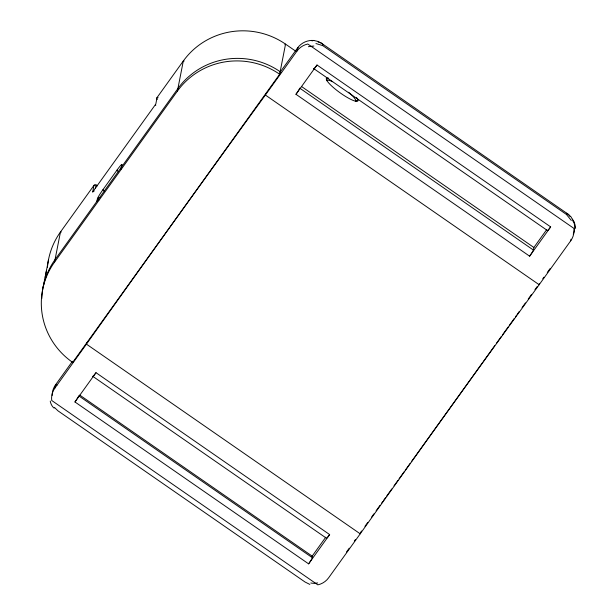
<?xml version="1.0" encoding="UTF-8"?>
<svg xmlns="http://www.w3.org/2000/svg" width="616" height="616" viewBox="0 0 616 616"><rect width="100%" height="100%" fill="white"/><g stroke="black" fill="none" stroke-linecap="round" stroke-linejoin="round"><path stroke-width="0.92" d="M45.16 277.362L48.441 260.014M284.877 44.722L285.562 44.067L279.664 74.243L72.673 362.393A73.496 71.833 11.1 0 1 54.554 262.123L60.46 232.024L93.963 185.385A1.532 1.494 11.1 0 1 96.096 185.031L95.395 188.588M54.893 388.072L86.448 344.144A2640.153 227.82 -55.3 0 1 265.388 95.041L296.943 51.113A18.372 17.956 11.1 0 1 307.784 44.005L573.904 228.382A18.372 17.956 11.1 0 1 570.724 240.794L539.169 284.723A2640.153 227.82 -55.3 0 0 360.221 533.826L328.667 577.754A18.372 17.956 11.1 0 1 317.825 584.861L51.706 400.485A18.372 17.956 11.1 0 1 54.893 388.072L55.509 384.892L72.496 361.253M86.694 342.873L86.448 344.144L360.221 533.826M97.397 198.791A9.132 0.785 -55.3 0 1 103.011 189.597L117.04 170.062A9.132 0.785 -55.3 0 1 121.906 164.672L121.429 167.19A3.065 2.995 11.1 0 0 120.921 169.423M54.554 262.123L177.4 91.114L183.306 61.015A73.496 71.833 11.1 0 1 285.57 44.144L295.68 51.151M265.635 93.771L265.388 95.041L539.169 284.723L539.416 283.452M296.943 51.113L297.567 47.933A18.372 17.956 11.1 0 1 311.996 40.394L312.135 41.002M571.302 220.474L566.443 214.46L322.761 45.623C323.485 43.236 319.974 42.389 318.118 41.98M312.366 557.703L78.709 395.818A6.122 0.531 -55.3 0 1 74.952 401.971L308.608 563.856A6.122 0.531 -55.3 0 0 312.366 557.703L312.612 556.433L79.749 395.095M533.379 250.034L299.723 88.142A6.122 0.531 -55.3 0 1 295.965 94.294L529.621 256.179A6.122 0.531 -55.3 0 0 533.379 250.034L533.88 247.493L546.777 229.529M566.443 214.46L566.689 213.19L321.929 43.544L317.971 41.449L313.783 40.456M570.724 240.794L571.032 239.208M43.035 287.572L46.5 270.293M74.952 401.971L95.988 372.68L329.645 534.572L308.608 563.856M295.965 94.294L317.009 65.011L550.658 226.896L529.621 256.179M311.858 556.556L325.764 537.206M346.446 552.082L349.257 548.178M354.3 541.148L355.424 539.585M360.476 532.555L361.592 531M364.949 526.333L367.744 522.437M371.656 516.986L373.897 513.875M376.13 510.764L380.049 505.312M381.728 502.979L382.844 501.416M383.398 500.639L385.639 497.528M386.756 495.972L391.791 488.965M394.024 485.847L397.944 480.403M399.06 478.848L404.088 471.841M405.213 470.285L410.241 463.278M411.365 461.715L471.756 377.647M472.31 376.869L482.936 362.077M483.498 361.299L494.679 345.73M496.357 343.397L501.393 336.39M502.51 334.835L508.1 327.05M509.216 325.494L514.252 318.487M515.369 316.932L516.493 315.369M517.047 314.591L519.288 311.48M522.083 307.584L525.44 302.918M528.235 299.022L531.585 294.356M534.942 289.682L537.183 286.571M542.781 278.771L543.905 277.208M547.27 272.518L550.073 268.615M96.912 186.063L97.413 185.562L96.15 184.985M312.789 40.394L313.182 40.41M315.931 43.544L322.761 45.623M309.856 584.422L305.051 582.02L58.004 410.857L54.493 407.492M313.752 68.622L547.401 230.507A6.122 0.531 -55.3 0 0 550.658 226.896M281.104 72.357L280.157 71.702A73.496 71.833 11.1 0 0 177.901 88.573L55.055 259.582A73.496 71.833 11.1 0 0 41.842 298.429M301.763 86.671L533.88 247.493M569.931 216.347L568.591 214.476L566.689 213.19L571.001 216.817L573.742 221.737A18.372 17.956 11.1 0 1 573.25 234.249M98.86 200.138A3.065 2.995 11.1 0 0 96.881 201.355L97.382 198.814A3.065 2.995 11.1 0 1 99.984 197.559M329.645 534.572A6.122 0.531 -55.3 0 1 326.388 538.184L92.731 376.291A6.122 0.531 -55.3 0 0 95.988 372.68M177.4 91.114A73.496 71.833 11.1 0 1 279.664 74.243M298.39 47.994A3.065 0.593 35.7 0 0 297.567 47.933L280.034 72.342A3.065 0.593 35.7 0 1 280.858 72.403M572.349 219.196A14.076 10.772 80.4 0 1 575.637 228.382M317.687 582.928A14.076 9.471 -17 0 1 310.772 582.998M311.981 556.725A6.122 0.531 -55.3 0 1 312.612 556.433M54.093 408.115A14.076 11.134 -68.6 0 1 50.25 401.085M308.385 46.724A14.076 4.828 -10.7 0 1 313.86 46.061M317.009 65.011A6.122 0.531 -55.3 0 1 313.814 68.784M52.206 395.426A18.372 17.956 11.1 0 1 55.509 384.892A3.065 0.593 35.7 0 1 56.98 385.27M311.996 40.579A10.98 7.939 -4.2 0 1 312.766 40.579M313.167 40.548A12.328 9.725 -5.4 0 1 313.76 40.594M572.98 221.56A3.065 0.562 -18.5 0 1 573.742 221.737M47.463 267.221A73.496 71.833 11.1 0 1 60.46 232.024A3.065 0.593 35.7 0 1 61.284 232.086M184.13 61.076A3.065 0.593 35.7 0 0 183.306 61.015L157.072 97.528L155.794 104.073L92.677 191.923L93.963 185.385A3.065 0.593 35.7 0 1 94.787 185.447M326.827 80.527A17.764 3.427 35.7 0 1 332.64 81.689M348.571 92.254A17.764 3.427 35.7 0 1 355.625 101.324M355.771 101.055A1.532 1.502 16.8 0 1 357.904 100.708M326.326 78.733A1.532 1.494 11.1 0 1 326.773 80.704M356.425 97.444A19.289 3.719 35.7 0 1 341.226 93.601A19.289 3.719 35.7 0 1 328.675 78.163M92.862 192.007A2.033 1.679 42.1 0 1 94.287 190.991M158.096 97.682A3.065 0.593 35.7 0 0 157.072 97.528A1.532 1.494 11.1 0 0 157.242 99.438M155.756 105.413A2.033 1.124 31.4 0 1 155.602 105.036M121.722 167.752A3.065 2.995 11.1 0 1 121.922 164.649M104.481 191.276A3.065 0.593 35.7 0 1 103.018 189.589M118.511 171.756A3.065 0.593 35.7 0 1 117.04 170.062"/></g></svg>
